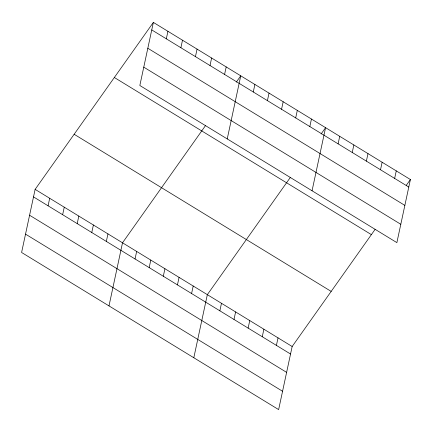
<?xml version="1.0" encoding="UTF-8"?>
<svg xmlns="http://www.w3.org/2000/svg" width="432" height="432" viewBox="0 0 432 432"><rect width="100%" height="100%" fill="white"/><g stroke="black" fill="none" stroke-linecap="round" stroke-linejoin="round"><path stroke-width="0.65" d="M153.365 22.399L139.838 85.493L396.873 242.627L410.4 179.528L153.365 22.399L35.127 189.373L21.6 252.472L278.635 409.601L292.162 346.507L375.095 229.387M48.076 205.805L49.691 198.277M62.645 214.704L64.255 207.182M77.209 223.609L78.824 216.086M91.773 232.513L93.388 224.991M106.337 241.418L107.951 233.896M108.994 305.894L122.515 242.8L205.454 125.674M166.32 38.826L167.935 31.304M135.043 258.968L136.652 251.44M180.884 47.731L182.498 40.203M149.18 267.608L150.79 260.086M195.448 56.635L197.062 49.108M163.312 276.253L164.927 268.726M210.017 65.54L211.626 58.012M177.449 284.893L179.064 277.366M224.581 74.444L226.195 66.917M191.587 293.533L193.201 286.011M227.232 138.92L240.759 75.821L236.299 82.118M193.811 357.75L207.338 294.651L290.277 177.53M253.282 91.989L254.896 84.467M219.861 310.819L221.476 303.296M267.419 100.634L269.033 93.107M233.998 319.464L235.613 311.936M281.556 109.274L283.171 101.747M248.135 328.104L249.75 320.582M295.693 117.914L297.308 110.392M262.273 336.749L263.887 329.222M309.83 126.56L311.445 119.032M276.41 345.389L278.024 337.862M312.055 190.771L325.577 127.678L321.122 133.974M338.105 143.845L339.714 136.318M352.242 152.485L353.851 144.963M366.374 161.131L367.988 153.603M380.511 169.771L382.126 162.248M394.648 178.411L396.263 170.888M406.312 185.301L410.4 179.528M151.756 29.921L408.785 187.056M147.825 48.26L404.854 205.394M143.775 67.154L400.804 224.289M114.35 77.501L371.38 234.63M74.147 134.271L331.177 291.406M35.127 189.373L292.162 346.507M33.512 196.9L290.547 354.029M29.581 215.239L286.616 372.368M25.531 234.133L282.566 391.262"/></g></svg>
